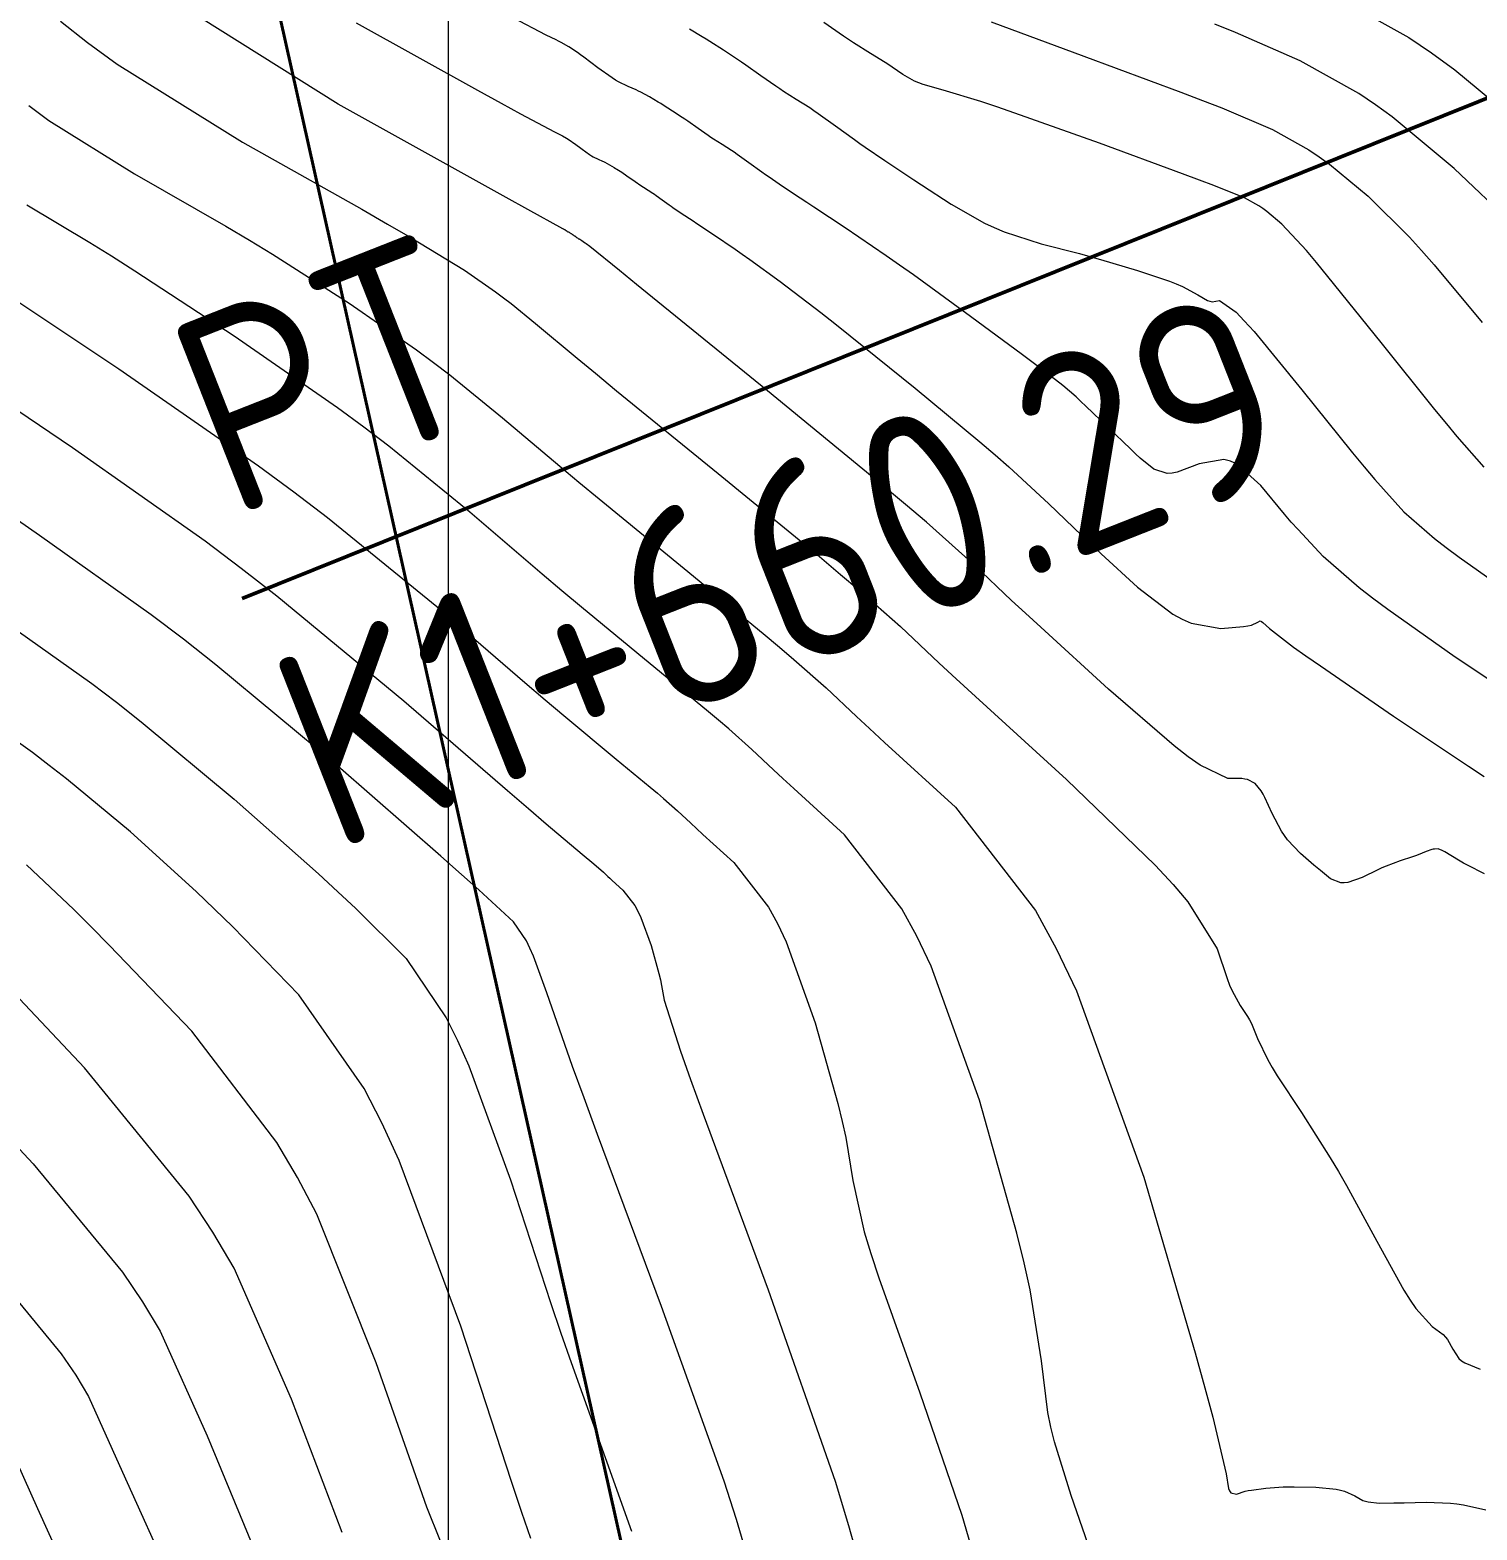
# Model space of a CAD drawing. Header units: millimetres. Extents: x 837475 to 838477, y 1189012 to 1191015.
# Drawn here: x 837663.89 to 837707.55, y 1189741.13 to 1189786.39 of the extents above; entities that cross this region are included whole.
import ezdxf

# ---------------------------------------------------------------- set-up
doc = ezdxf.new("R2010")
doc.units = ezdxf.units.MM
doc.header["$LTSCALE"] = 0.3
for name, color, linetype, lineweight in [('Abscisas TP Y TC', 250, 'Continuous', 50), ('COORD', 253, 'Continuous', 20), ('CORREDORVIA', 94, 'Continuous', 40)]:
    doc.layers.add(name, color=color, linetype=linetype, lineweight=lineweight)
doc.layers.add('COTAS 10', color=7, linetype='Continuous', lineweight=9, true_color=0x6e3e2d)
doc.layers.add('COTAS INT', color=7, linetype='Continuous', lineweight=5, true_color=0x9fa19f)
doc.styles.get("Standard").update_dxf_attribs({"font": 'isocp2.shx', "bigfont": '@extfont2.shx'})

msp = doc.modelspace()

# ---------------------------------------------------------------- linework, layer by layer
at = {"layer": 'Abscisas TP Y TC'}
msp.add_line((837752.851, 1189802.419, 3410.554), (837670.292, 1189769.237, 3410.554), dxfattribs=at)
at = {"layer": 'COORD'}
msp.add_line((837676.514, 1189013.872), (837676.514, 1191013.872), dxfattribs=at)
at = {"layer": 'CORREDORVIA'}
msp.add_lwpolyline([(838157.033, 1190996.193), (838237.174, 1190821.339), (838237.001, 1190602.875), (838240.031, 1190437.198), (838223.537, 1190366.272), (838184.199, 1189898.277), (837734.304, 1190149.151), (837849.078, 1189569.699), (837751.159, 1189231.384), (837593.191, 1189234.399), (837695.481, 1189679.225), (837660.573, 1189835.358), (837597.737, 1190012.464), (837490.666, 1190492.599), (837964.301, 1190234.408), (838010.155, 1190346.41), (837974.613, 1190516.877), (837969.419, 1190653.334), (837963.574, 1190795.982), (837910.676, 1191000.965)], close=True, dxfattribs=at)
at = {"layer": 'COTAS 10'}
for points in [[(837703.051, 1189787.531), (837705.488, 1189786.163), (837706.179, 1189785.697), (837706.877, 1189785.192), (837709.46, 1189783.051)], [(837708.873, 1189766.148), (837706.894, 1189767.472), (837704.855, 1189768.905), (837704.399, 1189769.246), (837703.991, 1189769.563), (837702.91, 1189770.508), (837702.151, 1189771.316), (837701.945, 1189771.546), (837701.742, 1189771.78), (837701.025, 1189772.649), (837700.312, 1189773.291), (837700.112, 1189773.381), (837699.91, 1189773.433), (837699.168, 1189773.305), (837698.501, 1189773.051), (837698.346, 1189773.023), (837698.203, 1189773.014), (837697.797, 1189773.136), (837697.389, 1189773.476), (837697.246, 1189773.605), (837697.09, 1189773.749), (837696.418, 1189774.395), (837695.748, 1189775.042), (837695.594, 1189775.187), (837695.453, 1189775.318), (837695.054, 1189775.667), (837694.437, 1189776.14), (837694.158, 1189776.349), (837693.831, 1189776.592), (837692.262, 1189777.751), (837690.542, 1189778.999), (837690.121, 1189779.298), (837689.723, 1189779.578), (837688.488, 1189780.419), (837687.541, 1189781.044), (837687.325, 1189781.186), (837687.129, 1189781.316), (837686.59, 1189781.673), (837686.187, 1189781.947), (837686.077, 1189782.023), (837685.969, 1189782.1), (837685.581, 1189782.381), (837685.225, 1189782.638), (837685.135, 1189782.7), (837685.05, 1189782.758), (837684.774, 1189782.933), (837684.51, 1189783.099), (837684.432, 1189783.15), (837684.352, 1189783.204), (837684.046, 1189783.418), (837683.734, 1189783.639), (837683.649, 1189783.697), (837683.566, 1189783.753), (837683.275, 1189783.945), (837682.994, 1189784.122), (837682.918, 1189784.169), (837682.842, 1189784.215), (837682.575, 1189784.375), (837682.317, 1189784.515), (837682.247, 1189784.55), (837682.178, 1189784.582), (837681.934, 1189784.682), (837681.648, 1189784.822), (837681.553, 1189784.88), (837681.45, 1189784.947), (837681.023, 1189785.254), (837680.6, 1189785.571), (837680.502, 1189785.643), (837680.411, 1189785.707), (837680.147, 1189785.884), (837679.912, 1189786.018), (837679.839, 1189786.056), (837679.763, 1189786.094), (837679.458, 1189786.235), (837678.464, 1189786.755)], [(837695.817, 1189740.694), (837695.307, 1189742.177), (837694.796, 1189743.795), (837694.69, 1189744.237), (837694.601, 1189744.676), (837694.407, 1189746.238), (837694.064, 1189748.384), (837693.881, 1189749.19), (837693.66, 1189750.089), (837692.539, 1189754.105), (837691.081, 1189758.141), (837690.646, 1189759.053), (837690.198, 1189759.877), (837688.467, 1189762.109), (837686.932, 1189763.509), (837686.607, 1189763.808), (837686.325, 1189764.068), (837685.669, 1189764.687), (837684.97, 1189765.306), (837684.662, 1189765.566), (837684.304, 1189765.865), (837682.596, 1189767.267), (837680.525, 1189768.976), (837679.938, 1189769.468), (837679.345, 1189769.968), (837677.156, 1189771.846), (837674.711, 1189773.836), (837673.957, 1189774.407), (837673.17, 1189774.987), (837670.047, 1189777.156), (837667.055, 1189779.117), (837666.35, 1189779.566), (837665.698, 1189779.973), (837663.79, 1189781.106)], [(837679.004, 1189740.88), (837678.732, 1189741.661), (837678.415, 1189742.597), (837676.889, 1189747.281), (837675.031, 1189752.284), (837674.504, 1189753.422), (837673.972, 1189754.452), (837672.003, 1189757.281), (837670.004, 1189759.33), (837669.452, 1189759.869), (837668.901, 1189760.395), (837666.916, 1189762.194), (837664.987, 1189763.799), (837664.471, 1189764.204), (837663.963, 1189764.592), (837662.194, 1189765.849)], [(837665.052, 1189739.727), (837664.123, 1189741.778), (837663.493, 1189743.187)]]:
    msp.add_lwpolyline(points, dxfattribs=at)
at = {"layer": 'COTAS INT'}
for points in [[(837707.778, 1189760.927), (837707.261, 1189761.192), (837707.145, 1189761.255), (837707.04, 1189761.312), (837706.76, 1189761.481), (837706.577, 1189761.596), (837706.535, 1189761.62), (837706.495, 1189761.639), (837706.38, 1189761.681), (837706.266, 1189761.68), (837706.228, 1189761.673), (837706.186, 1189761.663), (837706.01, 1189761.601), (837705.771, 1189761.509), (837705.69, 1189761.479), (837705.602, 1189761.448), (837705.231, 1189761.321), (837704.804, 1189761.16), (837704.681, 1189761.108), (837704.556, 1189761.053), (837704.088, 1189760.825), (837703.648, 1189760.667), (837703.54, 1189760.655), (837703.439, 1189760.658), (837703.126, 1189760.784), (837702.822, 1189761.032), (837702.727, 1189761.112), (837702.627, 1189761.197), (837702.225, 1189761.545), (837701.831, 1189761.96), (837701.735, 1189762.088), (837701.646, 1189762.222), (837701.372, 1189762.751), (837701.15, 1189763.235), (837701.093, 1189763.34), (837701.038, 1189763.432), (837700.856, 1189763.661), (837700.627, 1189763.773), (837700.543, 1189763.792), (837700.449, 1189763.806), (837700.033, 1189763.812), (837699.191, 1189764.207), (837698.829, 1189764.466), (837698.41, 1189764.789), (837696.43, 1189766.498), (837694.383, 1189768.37), (837693.922, 1189768.796), (837693.507, 1189769.182), (837692.391, 1189770.244), (837690.935, 1189771.539), (837690.306, 1189772.072), (837689.579, 1189772.681), (837686.137, 1189775.507), (837682.832, 1189778.194), (837682.192, 1189778.715), (837681.67, 1189779.138), (837680.775, 1189779.858), (837680.667, 1189779.937), (837680.64, 1189779.956), (837680.615, 1189779.973), (837680.537, 1189780.027), (837680.477, 1189780.066), (837680.463, 1189780.075), (837680.451, 1189780.083), (837680.417, 1189780.106), (837680.391, 1189780.123), (837680.377, 1189780.133), (837680.353, 1189780.151), (837680.33, 1189780.167), (837680.325, 1189780.171), (837680.319, 1189780.174), (837680.285, 1189780.196), (837680.28, 1189780.199), (837680.275, 1189780.203), (837680.256, 1189780.216), (837680.236, 1189780.23), (837680.231, 1189780.234), (837680.225, 1189780.237), (837680.189, 1189780.261), (837680.185, 1189780.264), (837680.18, 1189780.267), (837680.163, 1189780.277), (837680.147, 1189780.286), (837680.142, 1189780.288), (837680.138, 1189780.29), (837680.122, 1189780.296), (837680.104, 1189780.305), (837680.092, 1189780.313), (837680.065, 1189780.332), (837680.038, 1189780.352), (837680.032, 1189780.357), (837680.026, 1189780.361), (837680.009, 1189780.372), (837679.994, 1189780.381), (837679.99, 1189780.383), (837679.985, 1189780.385), (837679.966, 1189780.394), (837678.913, 1189780.977), (837678.257, 1189781.341), (837677.443, 1189781.792), (837673.185, 1189784.157), (837668.438, 1189787.126)], [(837664.812, 1189786.661), (837665.628, 1189786.01), (837666.515, 1189785.358), (837670.297, 1189783.004), (837673.902, 1189780.981), (837674.677, 1189780.536), (837675.354, 1189780.143), (837676.995, 1189779.141), (837677.938, 1189778.487), (837678.176, 1189778.311), (837678.403, 1189778.139), (837679.141, 1189777.538), (837680.395, 1189776.489), (837680.947, 1189776.034), (837681.589, 1189775.508), (837684.648, 1189773.012), (837687.706, 1189770.502), (837688.347, 1189769.966), (837688.899, 1189769.5), (837690.15, 1189768.392), (837691.325, 1189767.284), (837691.83, 1189766.819), (837692.412, 1189766.284), (837695.161, 1189763.777), (837697.84, 1189761.194), (837698.377, 1189760.611), (837698.827, 1189760.086), (837699.713, 1189758.667), (837700.008, 1189757.77), (837700.085, 1189757.574), (837700.159, 1189757.4), (837700.406, 1189756.96), (837700.628, 1189756.628), (837700.685, 1189756.523), (837700.741, 1189756.411), (837700.927, 1189755.96), (837701.236, 1189755.32), (837701.369, 1189755.089), (837701.523, 1189754.836), (837702.248, 1189753.727), (837703.12, 1189752.366), (837703.366, 1189751.953), (837703.613, 1189751.525), (837704.523, 1189749.849), (837705.34, 1189748.374), (837705.529, 1189748.072), (837705.703, 1189747.817), (837706.195, 1189747.279), (837706.526, 1189747.03), (837706.597, 1189746.956), (837706.66, 1189746.88), (837706.816, 1189746.586), (837707.003, 1189746.307), (837707.085, 1189746.24), (837707.181, 1189746.177), (837707.64, 1189745.987)], [(837673.732, 1189786.609), (837677.392, 1189784.58), (837678.105, 1189784.187), (837678.689, 1189783.866), (837679.712, 1189783.314), (837679.874, 1189783.24), (837679.914, 1189783.219), (837679.953, 1189783.199), (837680.078, 1189783.128), (837680.218, 1189783.034), (837680.267, 1189783), (837680.319, 1189782.962), (837680.544, 1189782.793), (837680.771, 1189782.63), (837680.825, 1189782.594), (837680.876, 1189782.564), (837681.028, 1189782.489), (837681.158, 1189782.436), (837681.195, 1189782.419), (837681.232, 1189782.4), (837681.369, 1189782.326), (837681.511, 1189782.241), (837681.551, 1189782.216), (837681.592, 1189782.191), (837681.741, 1189782.097), (837681.896, 1189781.995), (837681.94, 1189781.965), (837681.985, 1189781.935), (837682.151, 1189781.817), (837682.314, 1189781.703), (837682.398, 1189781.647), (837682.538, 1189781.559), (837682.685, 1189781.466), (837682.73, 1189781.435), (837682.778, 1189781.402), (837682.967, 1189781.266), (837683.173, 1189781.116), (837683.231, 1189781.076), (837683.289, 1189781.035), (837683.503, 1189780.889), (837683.79, 1189780.699), (837683.894, 1189780.631), (837684.009, 1189780.555), (837684.513, 1189780.223), (837685.169, 1189779.775), (837685.38, 1189779.627), (837685.604, 1189779.468), (837686.519, 1189778.804), (837687.75, 1189777.865), (837688.175, 1189777.532), (837688.635, 1189777.167), (837690.596, 1189775.587), (837692.55, 1189773.965), (837693.006, 1189773.574), (837693.426, 1189773.208), (837694.631, 1189772.097), (837695.628, 1189771.135), (837695.915, 1189770.863), (837696.207, 1189770.589), (837697.303, 1189769.58), (837698.374, 1189768.766), (837698.651, 1189768.615), (837698.92, 1189768.496), (837699.818, 1189768.335), (837700.502, 1189768.395), (837700.635, 1189768.415), (837700.744, 1189768.437), (837700.934, 1189768.528), (837701.008, 1189768.56), (837701.043, 1189768.545), (837701.086, 1189768.519), (837701.292, 1189768.335), (837702.016, 1189767.775), (837702.385, 1189767.512), (837702.828, 1189767.202), (837705.033, 1189765.692), (837707.292, 1189764.18), (837707.769, 1189763.869)], [(837707.765, 1189773.205), (837706.952, 1189774.124), (837706.635, 1189774.504), (837706.278, 1189774.939), (837704.656, 1189776.962), (837703.052, 1189778.958), (837702.707, 1189779.375), (837702.403, 1189779.733), (837701.663, 1189780.536), (837701.209, 1189780.913), (837701.086, 1189781.002), (837700.965, 1189781.084), (837700.536, 1189781.324), (837699.609, 1189781.697), (837699.173, 1189781.862), (837698.659, 1189782.054), (837696.156, 1189782.972), (837693.602, 1189783.884), (837693.056, 1189784.072), (837692.58, 1189784.232), (837691.443, 1189784.578), (837690.841, 1189784.749), (837690.703, 1189784.8), (837690.576, 1189784.851), (837690.219, 1189785.049), (837689.901, 1189785.271), (837689.799, 1189785.338), (837689.69, 1189785.408), (837689.246, 1189785.681), (837688.735, 1189786.002), (837688.585, 1189786.101), (837688.43, 1189786.205), (837687.837, 1189786.62)], [(837692.891, 1189786.638), (837695.687, 1189785.604), (837698.614, 1189784.518), (837699.265, 1189784.268), (837699.848, 1189784.039), (837701.375, 1189783.393), (837702.472, 1189782.777), (837702.784, 1189782.567), (837703.099, 1189782.339), (837704.262, 1189781.375), (837705.51, 1189780.136), (837705.878, 1189779.735), (837706.256, 1189779.309), (837707.701, 1189777.565)], [(837683.782, 1189786.424), (837684.174, 1189786.19), (837684.285, 1189786.122), (837684.396, 1189786.053), (837684.808, 1189785.793), (837685.237, 1189785.511), (837685.359, 1189785.428), (837685.482, 1189785.343), (837685.942, 1189785.019), (837686.391, 1189784.705), (837686.508, 1189784.626), (837686.623, 1189784.55), (837687.01, 1189784.307), (837687.415, 1189784.049), (837687.541, 1189783.964), (837687.672, 1189783.874), (837688.195, 1189783.496), (837688.764, 1189783.084), (837688.924, 1189782.971), (837689.085, 1189782.858), (837689.677, 1189782.457), (837690.348, 1189782.011), (837690.56, 1189781.871), (837690.783, 1189781.724), (837691.68, 1189781.132), (837692.688, 1189780.561), (837692.98, 1189780.427), (837693.278, 1189780.303), (837694.402, 1189779.944), (837695.554, 1189779.643), (837695.869, 1189779.557), (837696.184, 1189779.468), (837697.308, 1189779.136), (837698.265, 1189778.815), (837698.475, 1189778.733), (837698.66, 1189778.655), (837699.129, 1189778.4), (837699.418, 1189778.231), (837699.49, 1189778.207), (837699.559, 1189778.194), (837699.78, 1189778.228), (837700.281, 1189777.876), (837700.527, 1189777.619), (837700.82, 1189777.292), (837702.262, 1189775.537), (837703.796, 1189773.63), (837704.145, 1189773.208), (837704.463, 1189772.832), (837705.337, 1189771.856), (837706.265, 1189771.046), (837706.615, 1189770.774), (837707.006, 1189770.481), (837708.756, 1189769.251)], [(837708.617, 1189780.538), (837706.861, 1189782.213), (837704.988, 1189783.766), (837704.481, 1189784.132), (837703.98, 1189784.47), (837702.213, 1189785.462), (837700.26, 1189786.318), (837699.641, 1189786.571)], [(837663.85, 1189784.111), (837664.456, 1189783.665), (837667.043, 1189782.055), (837669.8, 1189780.477), (837670.513, 1189780.051), (837671.205, 1189779.63), (837673.521, 1189778.149), (837675.554, 1189776.737), (837676.066, 1189776.359), (837676.557, 1189775.987), (837678.149, 1189774.692), (837679.87, 1189773.229), (837680.443, 1189772.751), (837681.057, 1189772.242), (837683.622, 1189770.14), (837686.005, 1189768.184), (837686.505, 1189767.766), (837686.935, 1189767.403), (837687.909, 1189766.539), (837688.825, 1189765.676), (837689.219, 1189765.313), (837689.672, 1189764.897), (837691.814, 1189762.943), (837694.229, 1189759.828), (837694.854, 1189758.679), (837695.461, 1189757.406), (837697.495, 1189751.775), (837699.04, 1189746.483), (837699.338, 1189745.425), (837699.579, 1189744.542), (837699.981, 1189742.825), (837700.049, 1189742.387), (837700.08, 1189742.312), (837700.116, 1189742.256), (837700.292, 1189742.219), (837700.555, 1189742.302), (837700.646, 1189742.322), (837700.746, 1189742.341), (837701.174, 1189742.398), (837701.698, 1189742.432), (837701.859, 1189742.435), (837702.027, 1189742.437), (837702.689, 1189742.422), (837703.299, 1189742.364), (837703.433, 1189742.338), (837703.553, 1189742.308), (837703.862, 1189742.165), (837704.105, 1189742.028), (837704.182, 1189742.002), (837704.264, 1189741.981), (837704.599, 1189741.949), (837705.038, 1189741.954), (837705.186, 1189741.956), (837705.346, 1189741.959), (837706.016, 1189741.973), (837706.745, 1189741.947), (837706.942, 1189741.925), (837707.136, 1189741.897), (837707.817, 1189741.742)], [(837662.906, 1189778.604), (837666.573, 1189776.164), (837670.786, 1189773.237), (837671.848, 1189772.455), (837672.865, 1189771.684), (837676.164, 1189769), (837678.821, 1189766.708), (837679.433, 1189766.185), (837679.993, 1189765.709), (837681.57, 1189764.395), (837682.603, 1189763.547), (837682.819, 1189763.366), (837683.006, 1189763.209), (837683.428, 1189762.834), (837683.825, 1189762.46), (837683.996, 1189762.303), (837684.192, 1189762.122), (837685.121, 1189761.276), (837686.167, 1189759.926), (837686.438, 1189759.428), (837686.701, 1189758.876), (837687.583, 1189756.435), (837688.261, 1189754.007), (837688.395, 1189753.463), (837688.505, 1189752.975), (837688.712, 1189751.678), (837689.056, 1189750.128), (837689.254, 1189749.481), (837689.495, 1189748.74), (837690.736, 1189745.277), (837692.006, 1189741.58), (837692.266, 1189740.691)], [(837661.806, 1189776.065), (837665.171, 1189773.79), (837669.169, 1189770.976), (837670.257, 1189770.157), (837671.337, 1189769.32), (837675.171, 1189766.154), (837678.296, 1189763.448), (837678.929, 1189762.901), (837679.461, 1189762.443), (837680.544, 1189761.522), (837680.902, 1189761.229), (837680.977, 1189761.166), (837681.041, 1189761.111), (837681.188, 1189760.982), (837681.325, 1189760.852), (837681.384, 1189760.798), (837681.452, 1189760.735), (837681.774, 1189760.442), (837682.136, 1189759.974), (837682.23, 1189759.802), (837682.321, 1189759.611), (837682.627, 1189758.765), (837682.861, 1189757.924), (837682.908, 1189757.736), (837682.946, 1189757.567), (837683.018, 1189757.117), (837683.512, 1189755.58), (837683.817, 1189754.726), (837684.195, 1189753.685), (837686.165, 1189748.377), (837688.182, 1189742.605), (837688.588, 1189741.272), (837688.93, 1189740.053)], [(837685.511, 1189740.428), (837685.201, 1189741.449), (837684.828, 1189742.603), (837682.943, 1189747.88), (837681.01, 1189753.071), (837680.606, 1189754.17), (837680.26, 1189755.123), (837679.483, 1189757.346), (837679.082, 1189758.445), (837678.973, 1189758.69), (837678.864, 1189758.909), (837678.478, 1189759.483), (837677.433, 1189760.449), (837676.909, 1189760.915), (837676.283, 1189761.468), (837673.174, 1189764.179), (837669.5, 1189767.238), (837668.517, 1189768.009), (837667.549, 1189768.748), (837664.179, 1189771.143), (837661.31, 1189773.126)], [(837663.186, 1189768.496), (837665.756, 1189766.67), (837666.494, 1189766.107), (837667.243, 1189765.518), (837670.045, 1189763.186), (837672.592, 1189760.931), (837673.18, 1189760.392), (837673.719, 1189759.89), (837675.241, 1189758.382), (837676.448, 1189756.586), (837676.788, 1189755.902), (837677.129, 1189755.138), (837678.382, 1189751.7), (837679.591, 1189748.003), (837679.906, 1189747.074), (837680.212, 1189746.187), (837681.242, 1189743.325), (837682.037, 1189741.098)], [(837676.278, 1189740.794), (837675.863, 1189741.827), (837674.336, 1189746.181), (837672.541, 1189750.659), (837671.956, 1189751.771), (837671.333, 1189752.827), (837668.766, 1189756.181), (837666.289, 1189758.77), (837665.724, 1189759.345), (837665.21, 1189759.859), (837663.786, 1189761.201)], [(837673.311, 1189741.057), (837671.783, 1189745.08), (837670.05, 1189749.034), (837669.408, 1189750.12), (837668.694, 1189751.202), (837665.529, 1189755.08), (837662.575, 1189758.211)], [(837661.351, 1189755.001), (837663.979, 1189752.186), (837666.68, 1189748.913), (837667.281, 1189748.02), (837667.819, 1189747.133), (837669.23, 1189743.979), (837670.759, 1189740.286)], [(837662.878, 1189748.815), (837664.832, 1189746.447), (837665.267, 1189745.802), (837665.656, 1189745.16), (837666.676, 1189742.878), (837668.181, 1189739.558)]]:
    msp.add_lwpolyline(points, dxfattribs=at)

# ---------------------------------------------------------------- texts
at = {"layer": 'Abscisas TP Y TC'}
for s, p in [('PT', (837669.932, 1189771.626, 1705.277)), ('K1+660.29', (837673.01, 1189761.559, 1705.277))]:
    msp.add_text(s, height=6, rotation=21.5151, dxfattribs=at).set_placement(p)

doc.saveas('drawing.dxf')
